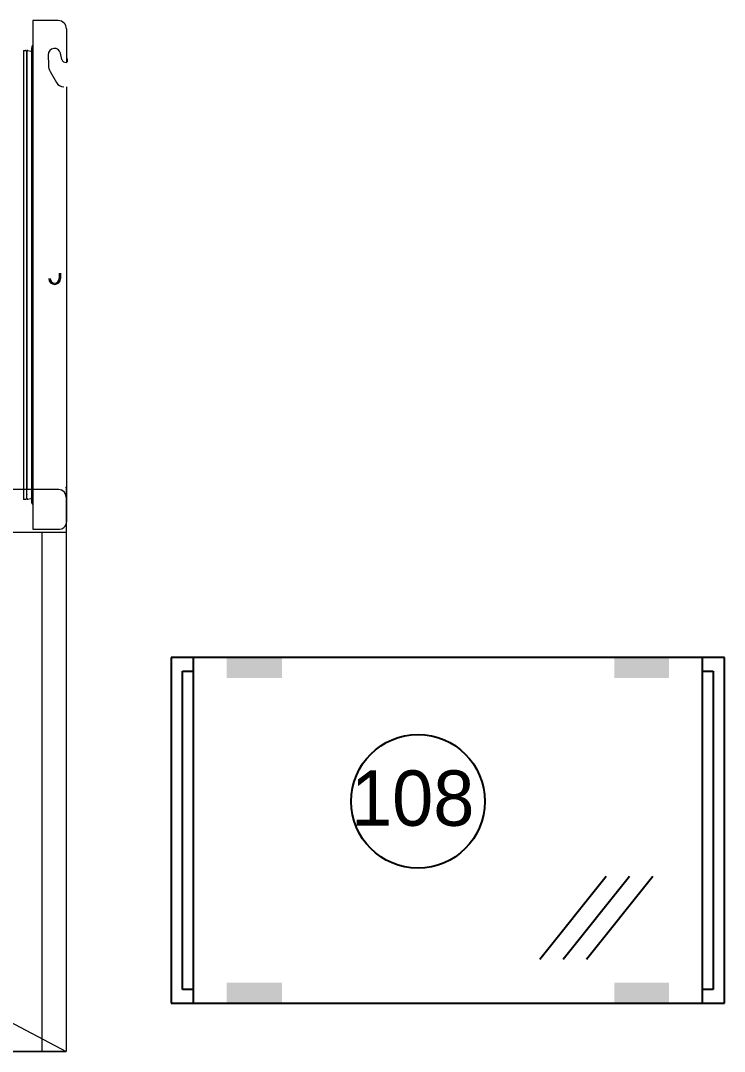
# Model space of a CAD drawing. Header units: millimetres. Extents: x -34838 to 729576, y -214038 to 121482.
# Drawn here: x 608873 to 609891, y -51265 to -49775 of the extents above; entities that cross this region are included whole.
import ezdxf
from ezdxf.enums import TextEntityAlignment as Align

# ---------------------------------------------------------------- set-up
doc = ezdxf.new("R2010")
doc.units = ezdxf.units.MM
doc.header["$MEASUREMENT"] = 0
doc.layers.add('OBORUD-Plosk', color=1, linetype='Continuous')
doc.layers.add('OBORUD-Testi', color=2, linetype='Continuous')
doc.layers.add('Oborydovanie', color=5, linetype='Continuous', lineweight=9)
doc.layers.add('ОБОРУДОВАНИЕ', color=5, linetype='Continuous', lineweight=15)
doc.styles.add('ROMANS', font='romans', dxfattribs={"height": 12})

# ---------------------------------------------------------------- blocks, each defined once
blk = doc.blocks.new('CT-2')
at = {"layer": 'OBORUD-Plosk'}
for p, q in [((1000, 0), (0, 0)), ((0, 0), (0, -500)), ((40, -500), (40, 0)), ((960, 0), (960, -500)), ((1000, -500), (1000, 0)), ((20, -480), (20, -20)), ((20, -20), (40, -20)), ((960, -20), (980, -20)), ((980, -20), (980, -480)), ((666.1, -436), (786.1, -316)), ((708.5, -436), (828.5, -316)), ((750.9, -436), (870.9, -316)), ((40, -480), (20, -480)), ((980, -480), (960, -480)), ((0, -500), (1000, -500))]:
    blk.add_line(p, q, dxfattribs=at)
for points in [[(100, 0), (100, -30), (200, 0), (200, -30)], [(900, -30), (900, 0), (801, -30), (801, 0)], [(100, -470), (100, -500), (200, -470), (200, -500)], [(900, -500), (900, -470), (801, -500), (801, -470)]]:
    blk.add_trace(points, dxfattribs=at)
at = {"layer": 'OBORUD-Testi', "style": 'ROMANS'}
for tag, p, flags in [('MOD', (0, 250), 9), ('AREA', (0, 55.7), 1)]:
    blk.add_attdef(tag, p, '', height=120, dxfattribs=dict(at, flags=flags))
blk.add_attdef('POS', text='', height=120, dxfattribs=at).set_placement((500, -350), align=Align.MIDDLE)

msp = doc.modelspace()

# ---------------------------------------------------------------- linework, layer by layer
at = {"color": 3}
msp.add_circle((609447.5, -50903.1), 96.6, dxfattribs=at)
at = {"layer": 'Oborydovanie', "color": 1}
for p, q in [((608890.5, -49774.5), (608890.5, -50509.5)), ((608927, -49774.5), (608890.5, -49774.5)), ((608939, -49786.5), (608939, -49835.1)), ((608877, -49817.7), (608877, -50466.4)), ((608877.1, -49817.5), (608880, -49817.5)), ((608881, -49818.5), (608881, -50465.5)), ((608881, -49824.5), (608882, -49823.8)), ((608882, -50452.5), (608882, -49818.5)), ((608883.2, -49817.6), (608887.6, -49818.9)), ((608888.2, -49818.6), (608888.3, -49818.6)), ((608888.3, -49814.4), (608888.3, -50469.6)), ((608888.5, -49813.9), (608889, -49813.7)), ((608889, -49812), (608889, -49813.7)), ((608912.6, -49823.8), (608912.9, -49839)), ((608932.4, -49830.9), (608930.4, -49821.8)), ((608939, -49835.1), (608938.4, -49835.1)), ((608939.1, -49829.1), (608939.5, -49829.1)), ((608940, -49829.6), (608940, -49834.1)), ((608915.4, -49848.2), (608924.7, -49864.1)), ((608939, -49870.1), (608939, -50499.5)), ((608928.5, -50139.4), (608928.5, -50147.4)), ((608930.5, -50139.4), (608930.5, -50147.4)), ((608927.9, -50452.5), (607469.3, -50452.5)), ((608881, -50459.5), (608882, -50460.2)), ((608883.2, -50466.5), (608887.6, -50465.1)), ((608888.2, -50465.4), (608888.3, -50465.4)), ((608938.6, -50463.2), (608938.6, -51264.5)), ((608877.1, -50466.5), (608880, -50466.5)), ((608888.5, -50470.1), (608889, -50470.3)), ((608889, -50472), (608889, -50470.3)), ((608890.5, -50509.5), (608929, -50509.5)), ((608938.6, -50514.5), (607458.6, -50514.5)), ((608903.6, -50514.5), (608903.6, -51264.5)), ((608938.6, -51264.5), (607458.6, -51264.5))]:
    msp.add_line(p, q, dxfattribs=at)
for centre, radius, start, end in [((608927, -49786.5), 12, 0, 90), ((608890.5, -49812), 1.5, 90, 180), ((608877.1, -49817.7), 0.15, 90, 180), ((608880, -49818.5), 1, 0, 90), ((608883, -49818.5), 1, 75.8629, 180.0063), ((608887.7, -49818.4), 0.5, 253.047, 334.2684), ((608888.8, -49814.4), 0.5, 116, 179.7316), ((608921.6, -49823.6), 9, 11.9683, 181.0052), ((608931.9, -49838.6), 19, 181.0052, 210.1711), ((608938.4, -49828.6), 6.5, 201.0348, 270), ((608939, -49834.1), 1, 270, 0), ((608939.5, -49829.6), 0.5, 0, 90), ((608935.1, -49858.1), 12, 210.1711, 270), ((608922, -50147.4), 8.5, 180, 0), ((608922, -50147.4), 6.5, 180, 0), ((608880, -50465.5), 1, 270, 0), ((608883, -50465.5), 1, 179.9937, 284.1371), ((608887.7, -50465.6), 0.5, 25.7316, 106.953), ((608927.9, -50463.2), 10.7, 0, 90), ((608877.1, -50466.4), 0.15, 180, 270), ((608888.8, -50469.6), 0.5, 180.2684, 244), ((608890.5, -50472), 1.5, 180, 270), ((608929, -50499.5), 10, 270, 344.6832)]:
    msp.add_arc(centre, radius, start, end, dxfattribs=at)
msp.add_point((608938.6, -50449.5), dxfattribs=at)
at = {"layer": 'ОБОРУДОВАНИЕ', "color": 1}
for p in [(608938.7, -50449.5), (607458.7, -50489.4), (607458.6, -51264.4)]:
    msp.add_line(p, (608938.6, -51264.5), dxfattribs=at)

# ---------------------------------------------------------------- block references
at = {"layer": 'OBORUD-Plosk', "xscale": 0.7999999999883585}
msp.add_blockref('CT-2', (609090.6, -50695), dxfattribs=at)

# ---------------------------------------------------------------- texts
at = {"color": 3, "insert": (609212.2, -50858.4), "char_height": 80, "attachment_point": 1}
msp.add_mtext_dynamic_manual_height_columns('\\pxqc;108', width=455.137, gutter_width=12.5, heights=[80], dxfattribs=at)

doc.saveas('drawing.dxf')
